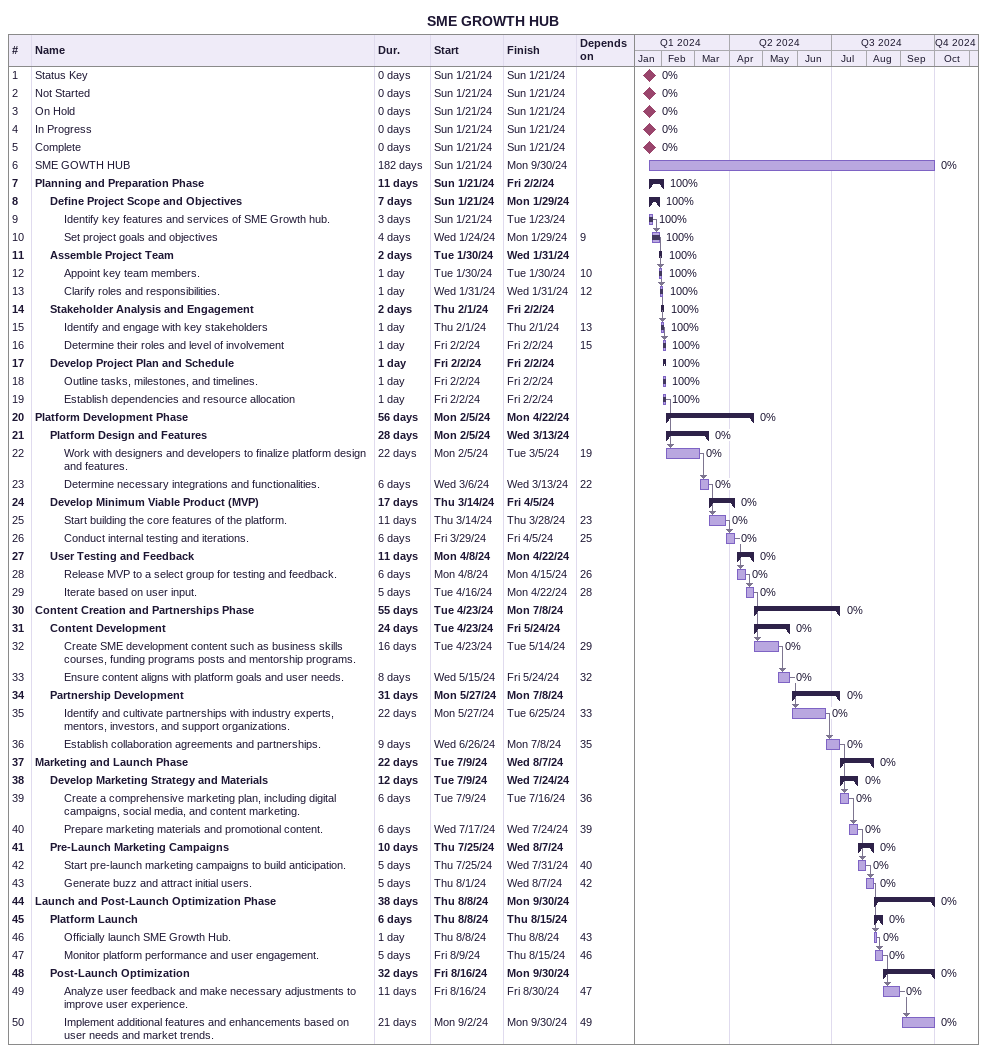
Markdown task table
SME GROWTH HUB

| ID | Level | Task | Duration | Start | Finish | Predecessors | % complete |
|---|---|---|---|---|---|---|---|
| 1 | 1 | Status Key | 0d | 2024-01-21 | 2024-01-21 |  | 0 |
| 2 | 1 | Not Started | 0d | 2024-01-21 | 2024-01-21 |  | 0 |
| 3 | 1 | On Hold | 0d | 2024-01-21 | 2024-01-21 |  | 0 |
| 4 | 1 | In Progress | 0d | 2024-01-21 | 2024-01-21 |  | 0 |
| 5 | 1 | Complete | 0d | 2024-01-21 | 2024-01-21 |  | 0 |
| 6 | 1 | SME GOWTH HUB | 182d | 2024-01-21 | 2024-09-30 |  | 0 |
| 7 | 1 | **Planning and Preparation Phase** | 11d | 2024-01-21 | 2024-02-02 |  | 100 |
| 8 | 2 | **Define Project Scope and Objectives** | 7d | 2024-01-21 | 2024-01-29 |  | 100 |
| 9 | 3 | Identify key features and services of SME Growth hub. | 3d | 2024-01-21 | 2024-01-23 |  | 100 |
| 10 | 3 | Set project goals and objectives | 4d | 2024-01-24 | 2024-01-29 | 9 | 100 |
| 11 | 2 | **Assemble Project Team** | 2d | 2024-01-30 | 2024-01-31 |  | 100 |
| 12 | 3 | Appoint key team members. | 1d | 2024-01-30 | 2024-01-30 | 10 | 100 |
| 13 | 3 | Clarify roles and responsibilities. | 1d | 2024-01-31 | 2024-01-31 | 12 | 100 |
| 14 | 2 | **Stakeholder Analysis and Engagement** | 2d | 2024-02-01 | 2024-02-02 |  | 100 |
| 15 | 3 | Identify and engage with key stakeholders | 1d | 2024-02-01 | 2024-02-01 | 13 | 100 |
| 16 | 3 | Determine their roles and level of involvement | 1d | 2024-02-02 | 2024-02-02 | 15 | 100 |
| 17 | 2 | **Develop Project Plan and Schedule** | 1d | 2024-02-02 | 2024-02-02 |  | 100 |
| 18 | 3 | Outline tasks, milestones, and timelines. | 1d | 2024-02-02 | 2024-02-02 |  | 100 |
| 19 | 3 | Establish dependencies and resource allocation | 1d | 2024-02-02 | 2024-02-02 |  | 100 |
| 20 | 1 | **Platform Development Phase** | 56d | 2024-02-05 | 2024-04-22 |  | 0 |
| 21 | 2 | **Platform Design and Features** | 28d | 2024-02-05 | 2024-03-13 |  | 0 |
| 22 | 3 | Work with designers and developers to finalize platform design and features. | 22d | 2024-02-05 | 2024-03-05 | 19 | 0 |
| 23 | 3 | Determine necessary integrations and functionalities. | 6d | 2024-03-06 | 2024-03-13 | 22 | 0 |
| 24 | 2 | **Develop Minimum Viable Product (MVP)** | 17d | 2024-03-14 | 2024-04-05 |  | 0 |
| 25 | 3 | Start building the core features of the platform. | 11d | 2024-03-14 | 2024-03-28 | 23 | 0 |
| 26 | 3 | Conduct internal testing and iterations. | 6d | 2024-03-29 | 2024-04-05 | 25 | 0 |
| 27 | 2 | **User Testing and Feedback** | 11d | 2024-04-08 | 2024-04-22 |  | 0 |
| 28 | 3 | Release MVP to a select group for testing and feedback. | 6d | 2024-04-08 | 2024-04-15 | 26 | 0 |
| 29 | 3 | Iterate based on user input. | 5d | 2024-04-16 | 2024-04-22 | 28 | 0 |
| 30 | 1 | **Content Creation and Partnerships Phase** | 55d | 2024-04-23 | 2024-07-08 |  | 0 |
| 31 | 2 | **Content Development** | 24d | 2024-04-23 | 2024-05-24 |  | 0 |
| 32 | 3 | Create SME development content such as business skills courses, funding programs posts and mentorship programs. | 16d | 2024-04-23 | 2024-05-14 | 29 | 0 |
| 33 | 3 | Ensure content aligns with platform goals and user needs. | 8d | 2024-05-15 | 2024-05-24 | 32 | 0 |
| 34 | 2 | **Partnership Development** | 31d | 2024-05-27 | 2024-07-08 |  | 0 |
| 35 | 3 | Identify and cultivate partnerships with industry experts, mentors, investors, and support organizations. | 22d | 2024-05-27 | 2024-06-25 | 33 | 0 |
| 36 | 3 | Establish collaboration agreements and partnerships. | 9d | 2024-06-26 | 2024-07-08 | 35 | 0 |
| 37 | 1 | **Marketing and Launch Phase** | 22d | 2024-07-09 | 2024-08-07 |  | 0 |
| 38 | 2 | **Develop Marketing Strategy and Materials** | 12d | 2024-07-09 | 2024-07-24 |  | 0 |
| 39 | 3 | Create a comprehensive marketing plan, including digital campaigns, social media, and content marketing. | 6d | 2024-07-09 | 2024-07-16 | 36 | 0 |
| 40 | 3 | Prepare marketing materials and promotional content. | 6d | 2024-07-17 | 2024-07-24 | 39 | 0 |
| 41 | 2 | **Pre-Launch Marketing Campaigns** | 10d | 2024-07-25 | 2024-08-07 |  | 0 |
| 42 | 3 | Start pre-launch marketing campaigns to build anticipation. | 5d | 2024-07-25 | 2024-07-31 | 40 | 0 |
| 43 | 3 | Generate buzz and attract initial users. | 5d | 2024-08-01 | 2024-08-07 | 42 | 0 |
| 44 | 1 | **Launch and Post-Launch Optimization Phase** | 38d | 2024-08-08 | 2024-09-30 |  | 0 |
| 45 | 2 | **Platform Launch** | 6d | 2024-08-08 | 2024-08-15 |  | 0 |
| 46 | 3 | Officially launch SME Growth Hub. | 1d | 2024-08-08 | 2024-08-08 | 43 | 0 |
| 47 | 3 | Monitor platform performance and user engagement. | 5d | 2024-08-09 | 2024-08-15 | 46 | 0 |
| 48 | 2 | **Post-Launch Optimization** | 32d | 2024-08-16 | 2024-09-30 |  | 0 |
| 49 | 3 | Analyze user feedback and make necessary adjustments to improve user experience. | 11d | 2024-08-16 | 2024-08-30 | 47 | 0 |
| 50 | 3 | Implement additional features and enhancements based on user needs and market trends. | 21d | 2024-09-02 | 2024-09-30 | 49 | 0 |
